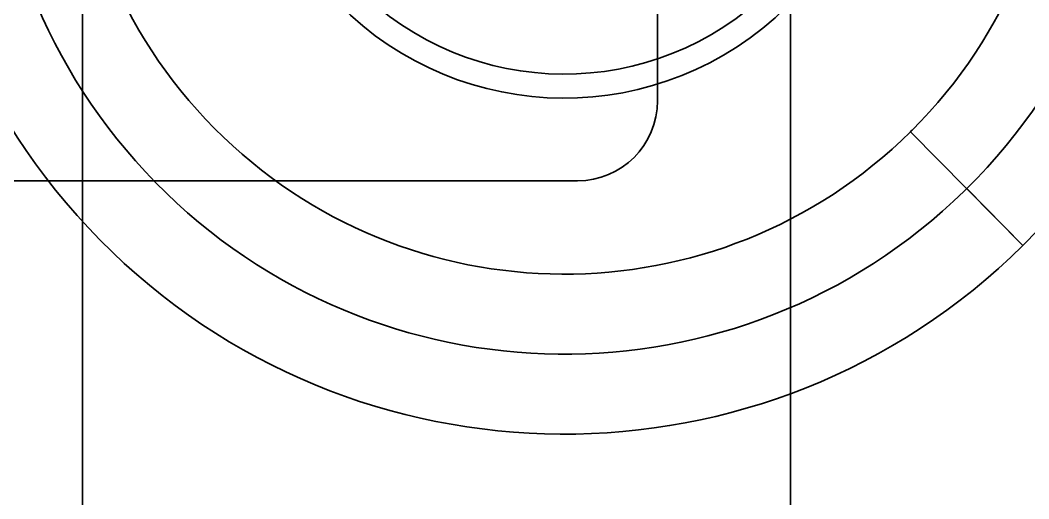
# Model space of a CAD drawing. Header units: millimetres. Extents: x -431 to 3717, y -325 to 2729.
# Drawn here: x 1358.09 to 1395.96, y 463.07 to 481.02 of the extents above; entities that cross this region are included whole.
import ezdxf

# ---------------------------------------------------------------- set-up
doc = ezdxf.new("R2010")
doc.units = ezdxf.units.MM

# ---------------------------------------------------------------- blocks, each defined once
blk = doc.blocks.new('Drawing View2')
at = {"color": 7, "linetype": 'Continuous', "lineweight": 35}
for p, q in [((1140.6, 255.2), (1140.6, 140)), ((1140.6, 255.2), (1140.6, 140)), ((1145.6, -278), (1145.6, 202)), ((1145.6, -278), (1145.6, 202)), ((1119.014, 200.062), (1119.014, -1)), ((1119.014, 200.062), (1119.014, -1)), ((1150.103, 138.841), (1154.321, 134.573)), ((1137.6, 137), (1103.6, 137)), ((1137.6, 137), (1103.6, 137)), ((1154.321, 134.573), (1152.212, 136.707))]:
    blk.add_line(p, q, dxfattribs=at)
for centre, radius, start, end in [((1137.1, 152), 24.5, 314.6585, 134.6585), ((1137.1, 152), 24.5, 314.6585, 134.6585), ((1137.1, 152), 21.5, 314.6585, 134.2993), ((1137.1, 152), 18.5, 314.9113, 134.6585), ((1137.1, 152), 24.5, 134.6585, 314.6585), ((1137.1, 152), 24.5, 134.6585, 314.6585), ((1137.1, 152), 21.5, 134.6585, 314.2993), ((1137.1, 152), 18.5, 134.9113, 314.6585), ((1137.1, 152), 11.9, 134.6585, 314.6585), ((1137.1, 152), 11, 134.6585, 314.6585), ((1137.1, 152), 11, 134.6585, 314.6585), ((1137.6, 140), 3, 270, 0), ((1137.6, 140), 3, 270, 0), ((1137.1, 152), 18.5, 314.6585, 314.9113), ((1137.1, 152), 21.5, 314.2993, 314.6585)]:
    blk.add_arc(centre, radius, start, end, dxfattribs=at)

msp = doc.modelspace()

# ---------------------------------------------------------------- block references
at = {"color": 7, "linetype": 'Continuous', "lineweight": 35}
msp.add_blockref('Drawing View2', (241.415, 338), dxfattribs=at)

doc.saveas('drawing.dxf')
